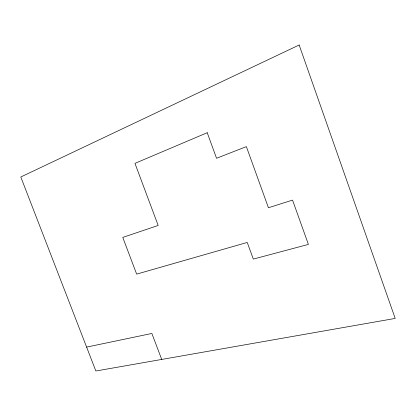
<?xml version="1.0" encoding="UTF-8"?>
<svg xmlns="http://www.w3.org/2000/svg" width="416" height="416" viewBox="0 0 416 416"><rect width="100%" height="100%" fill="white"/><g stroke="black" fill="none" stroke-linecap="round" stroke-linejoin="round"><path stroke-width="0.62" d="M86.611 347.105L151.861 333.455L161.704 359.434M299.156 44.996L20.8 176.987L95.857 371.004L395.2 318.422L299.156 44.996M207.23 132.72L134.956 163.363L158.168 225.462L122.767 237.411L136.651 274.118L247.239 242.445L253.313 259.09L308.402 244.405L292.547 200.101L268.429 207.745L246.371 146.619L216.549 158.272L207.23 132.72"/></g></svg>
